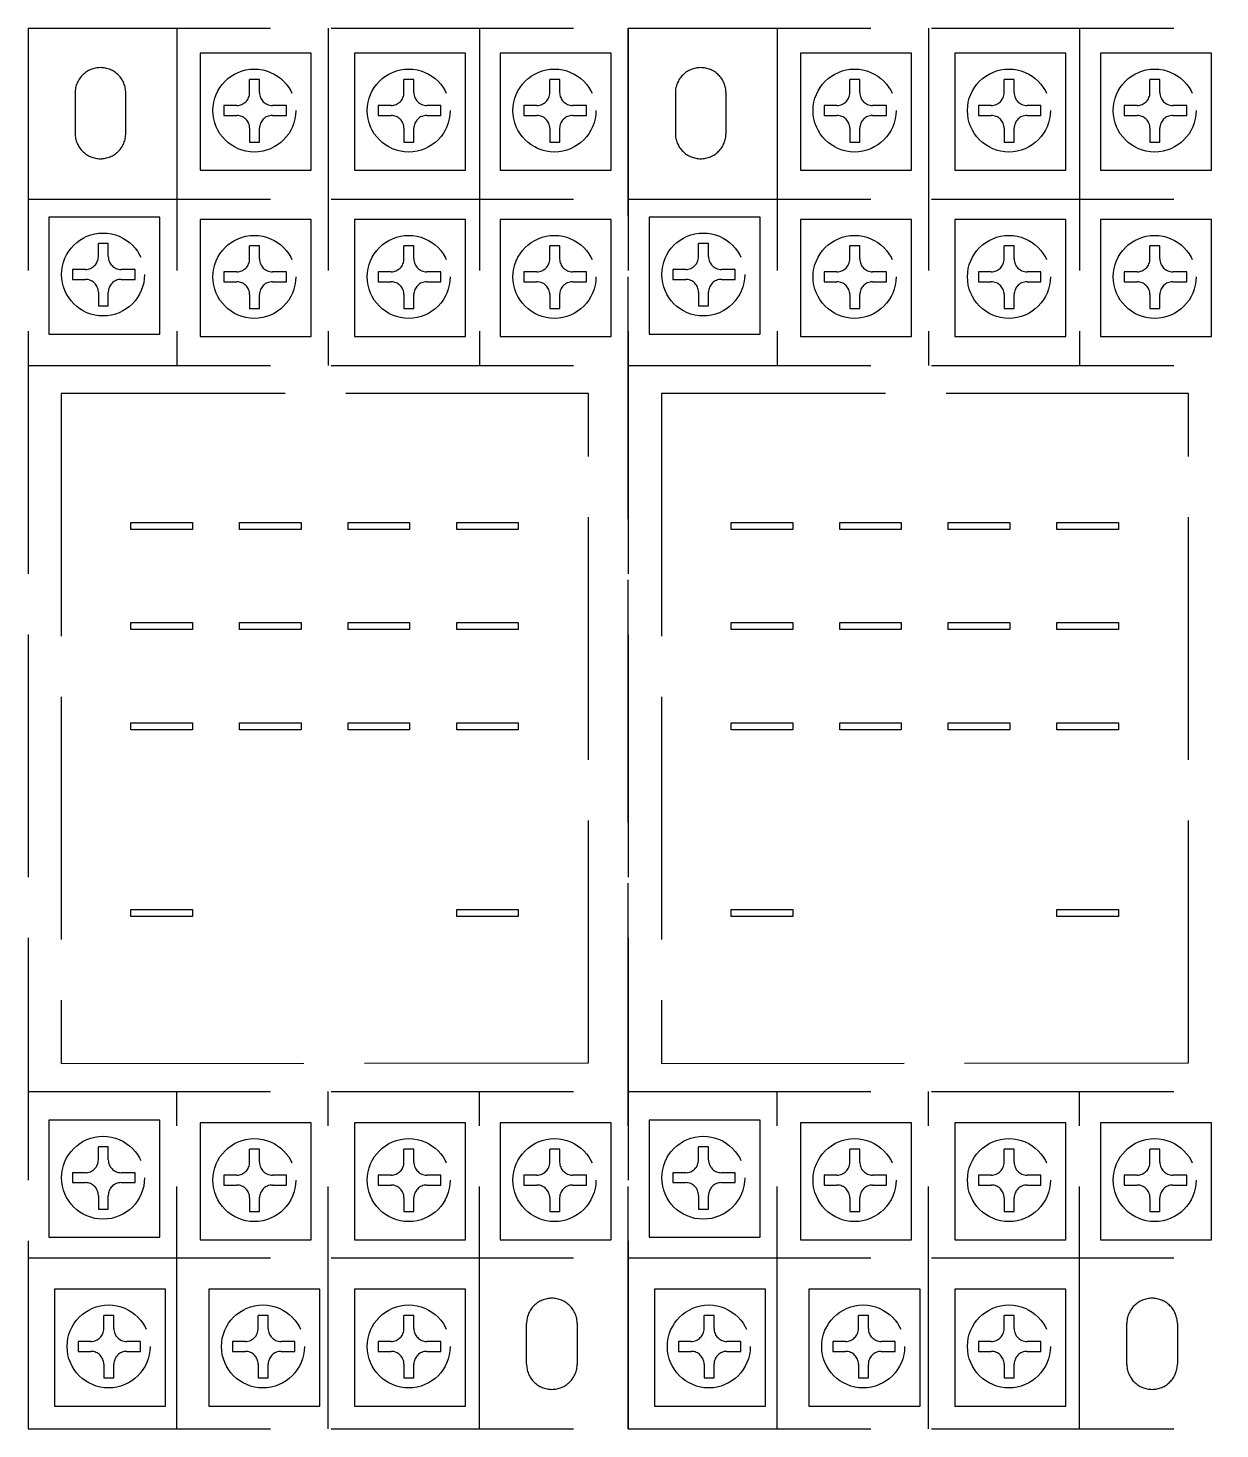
# Model space of a CAD drawing. Extents: x 304728 to 305528, y 295754 to 297954.
# Drawn here: x 305331 to 305389.9, y 296631.6 to 296700.9 of the extents above; entities that cross this region are included whole.
import ezdxf

# ---------------------------------------------------------------- set-up
doc = ezdxf.new("R2010")
doc.units = 0
doc.header["$MEASUREMENT"] = 0
doc.linetypes.add('ACAD_ISO02W100', pattern=[15, 12, -3])
doc.layers.add('文字', color=3, linetype='Continuous')

msp = doc.modelspace()

# ---------------------------------------------------------------- linework, layer by layer
at = {"layer": '文字', "color": 0, "linetype": 'ACAD_ISO02W100'}
for p, q in [((305330.968, 296700.914), (305330.968, 296631.614)), ((305330.968, 296700.914), (305360.668, 296700.914)), ((305338.333, 296700.914), (305338.333, 296684.22)), ((305345.818, 296700.914), (305345.818, 296684.22)), ((305353.304, 296700.914), (305353.304, 296684.22)), ((305360.668, 296631.614), (305360.668, 296700.914)), ((305360.668, 296700.914), (305360.668, 296631.614)), ((305360.668, 296700.914), (305390.368, 296700.914)), ((305368.033, 296700.914), (305368.033, 296684.22)), ((305375.518, 296700.914), (305375.518, 296684.22)), ((305383.004, 296700.914), (305383.004, 296684.22)), ((305342.426, 296698.363), (305341.933, 296698.363)), ((305341.933, 296697.718), (305341.933, 296698.363)), ((305342.426, 296697.718), (305342.426, 296698.363)), ((305350.063, 296698.363), (305349.571, 296698.363)), ((305349.571, 296697.718), (305349.571, 296698.363)), ((305350.063, 296697.718), (305350.063, 296698.363)), ((305357.276, 296698.363), (305356.783, 296698.363)), ((305356.783, 296697.718), (305356.783, 296698.363)), ((305357.276, 296697.718), (305357.276, 296698.363)), ((305372.126, 296698.363), (305371.633, 296698.363)), ((305371.633, 296697.718), (305371.633, 296698.363)), ((305372.126, 296697.718), (305372.126, 296698.363)), ((305379.763, 296698.363), (305379.271, 296698.363)), ((305379.271, 296697.718), (305379.271, 296698.363)), ((305379.763, 296697.718), (305379.763, 296698.363)), ((305386.976, 296698.363), (305386.483, 296698.363)), ((305386.483, 296697.718), (305386.483, 296698.363)), ((305386.976, 296697.718), (305386.976, 296698.363)), ((305341.297, 296697.081), (305340.66, 296697.081)), ((305340.66, 296697.081), (305340.66, 296696.589)), ((305341.933, 296697.081), (305341.933, 296697.081)), ((305343.751, 296697.081), (305343.062, 296697.081)), ((305343.751, 296696.589), (305343.751, 296697.081)), ((305348.934, 296697.081), (305348.298, 296697.081)), ((305348.298, 296697.081), (305348.298, 296696.589)), ((305349.571, 296697.081), (305349.571, 296697.081)), ((305351.389, 296697.081), (305350.7, 296697.081)), ((305351.389, 296696.589), (305351.389, 296697.081)), ((305356.147, 296697.081), (305355.51, 296697.081)), ((305355.51, 296697.081), (305355.51, 296696.589)), ((305356.783, 296697.081), (305356.783, 296697.081)), ((305358.601, 296697.081), (305357.912, 296697.081)), ((305358.601, 296696.589), (305358.601, 296697.081)), ((305370.997, 296697.081), (305370.36, 296697.081)), ((305370.36, 296697.081), (305370.36, 296696.589)), ((305371.633, 296697.081), (305371.633, 296697.081)), ((305373.451, 296697.081), (305372.762, 296697.081)), ((305373.451, 296696.589), (305373.451, 296697.081)), ((305378.634, 296697.081), (305377.998, 296697.081)), ((305377.998, 296697.081), (305377.998, 296696.589)), ((305379.271, 296697.081), (305379.271, 296697.081)), ((305381.089, 296697.081), (305380.4, 296697.081)), ((305381.089, 296696.589), (305381.089, 296697.081)), ((305385.847, 296697.081), (305385.21, 296697.081)), ((305385.21, 296697.081), (305385.21, 296696.589)), ((305386.483, 296697.081), (305386.483, 296697.081)), ((305388.301, 296697.081), (305387.612, 296697.081)), ((305388.301, 296696.589), (305388.301, 296697.081)), ((305340.66, 296696.589), (305341.297, 296696.589)), ((305343.062, 296696.589), (305343.751, 296696.589)), ((305348.298, 296696.589), (305348.934, 296696.589)), ((305350.7, 296696.589), (305351.389, 296696.589)), ((305355.51, 296696.589), (305356.147, 296696.589)), ((305357.912, 296696.589), (305358.601, 296696.589)), ((305370.36, 296696.589), (305370.997, 296696.589)), ((305372.762, 296696.589), (305373.451, 296696.589)), ((305377.998, 296696.589), (305378.634, 296696.589)), ((305380.4, 296696.589), (305381.089, 296696.589)), ((305385.21, 296696.589), (305385.847, 296696.589)), ((305387.612, 296696.589), (305388.301, 296696.589)), ((305341.933, 296695.953), (305341.933, 296695.272)), ((305342.426, 296695.272), (305342.426, 296695.953)), ((305349.571, 296695.953), (305349.571, 296695.272)), ((305350.063, 296695.272), (305350.063, 296695.953)), ((305356.783, 296695.953), (305356.783, 296695.272)), ((305357.276, 296695.272), (305357.276, 296695.953)), ((305371.633, 296695.953), (305371.633, 296695.272)), ((305372.126, 296695.272), (305372.126, 296695.953)), ((305379.271, 296695.953), (305379.271, 296695.272)), ((305379.763, 296695.272), (305379.763, 296695.953)), ((305386.483, 296695.953), (305386.483, 296695.272)), ((305386.976, 296695.272), (305386.976, 296695.953)), ((305341.933, 296695.272), (305342.426, 296695.272)), ((305349.571, 296695.272), (305350.063, 296695.272)), ((305356.783, 296695.272), (305357.276, 296695.272)), ((305371.633, 296695.272), (305372.126, 296695.272)), ((305379.271, 296695.272), (305379.763, 296695.272)), ((305386.483, 296695.272), (305386.976, 296695.272)), ((305330.968, 296692.448), (305360.668, 296692.448)), ((305360.668, 296692.448), (305390.368, 296692.448)), ((305334.94, 296690.255), (305334.448, 296690.255)), ((305334.448, 296689.609), (305334.448, 296690.255)), ((305334.94, 296689.609), (305334.94, 296690.255)), ((305342.426, 296690.136), (305341.933, 296690.136)), ((305341.933, 296689.49), (305341.933, 296690.136)), ((305342.426, 296689.49), (305342.426, 296690.136)), ((305350.063, 296690.136), (305349.571, 296690.136)), ((305349.571, 296689.49), (305349.571, 296690.136)), ((305350.063, 296689.49), (305350.063, 296690.136)), ((305357.276, 296690.136), (305356.783, 296690.136)), ((305356.783, 296689.49), (305356.783, 296690.136)), ((305357.276, 296689.49), (305357.276, 296690.136)), ((305364.64, 296690.255), (305364.148, 296690.255)), ((305364.148, 296689.609), (305364.148, 296690.255)), ((305364.64, 296689.609), (305364.64, 296690.255)), ((305372.126, 296690.136), (305371.633, 296690.136)), ((305371.633, 296689.49), (305371.633, 296690.136)), ((305372.126, 296689.49), (305372.126, 296690.136)), ((305379.763, 296690.136), (305379.271, 296690.136)), ((305379.271, 296689.49), (305379.271, 296690.136)), ((305379.763, 296689.49), (305379.763, 296690.136)), ((305386.976, 296690.136), (305386.483, 296690.136)), ((305386.483, 296689.49), (305386.483, 296690.136)), ((305386.976, 296689.49), (305386.976, 296690.136)), ((305333.811, 296688.973), (305333.175, 296688.973)), ((305333.175, 296688.973), (305333.175, 296688.48)), ((305334.448, 296688.973), (305334.448, 296688.973)), ((305336.266, 296688.973), (305335.577, 296688.973)), ((305336.266, 296688.48), (305336.266, 296688.973)), ((305341.297, 296688.854), (305340.66, 296688.854)), ((305340.66, 296688.854), (305340.66, 296688.361)), ((305341.933, 296688.854), (305341.933, 296688.854)), ((305343.751, 296688.854), (305343.062, 296688.854)), ((305343.751, 296688.361), (305343.751, 296688.854)), ((305348.934, 296688.854), (305348.298, 296688.854)), ((305348.298, 296688.854), (305348.298, 296688.361)), ((305349.571, 296688.854), (305349.571, 296688.854)), ((305351.389, 296688.854), (305350.7, 296688.854)), ((305351.389, 296688.361), (305351.389, 296688.854)), ((305356.147, 296688.854), (305355.51, 296688.854)), ((305355.51, 296688.854), (305355.51, 296688.361)), ((305356.783, 296688.854), (305356.783, 296688.854)), ((305358.601, 296688.854), (305357.912, 296688.854)), ((305358.601, 296688.361), (305358.601, 296688.854)), ((305363.511, 296688.973), (305362.875, 296688.973)), ((305362.875, 296688.973), (305362.875, 296688.48)), ((305364.148, 296688.973), (305364.148, 296688.973)), ((305365.966, 296688.973), (305365.277, 296688.973)), ((305365.966, 296688.48), (305365.966, 296688.973)), ((305370.997, 296688.854), (305370.36, 296688.854)), ((305370.36, 296688.854), (305370.36, 296688.361)), ((305371.633, 296688.854), (305371.633, 296688.854)), ((305373.451, 296688.854), (305372.762, 296688.854)), ((305373.451, 296688.361), (305373.451, 296688.854)), ((305378.634, 296688.854), (305377.998, 296688.854)), ((305377.998, 296688.854), (305377.998, 296688.361)), ((305379.271, 296688.854), (305379.271, 296688.854)), ((305381.089, 296688.854), (305380.4, 296688.854)), ((305381.089, 296688.361), (305381.089, 296688.854)), ((305385.847, 296688.854), (305385.21, 296688.854)), ((305385.21, 296688.854), (305385.21, 296688.361)), ((305386.483, 296688.854), (305386.483, 296688.854)), ((305388.301, 296688.854), (305387.612, 296688.854)), ((305388.301, 296688.361), (305388.301, 296688.854)), ((305333.175, 296688.48), (305333.811, 296688.48)), ((305335.577, 296688.48), (305336.266, 296688.48)), ((305340.66, 296688.361), (305341.297, 296688.361)), ((305343.062, 296688.361), (305343.751, 296688.361)), ((305348.298, 296688.361), (305348.934, 296688.361)), ((305350.7, 296688.361), (305351.389, 296688.361)), ((305355.51, 296688.361), (305356.147, 296688.361)), ((305357.912, 296688.361), (305358.601, 296688.361)), ((305362.875, 296688.48), (305363.511, 296688.48)), ((305365.277, 296688.48), (305365.966, 296688.48)), ((305370.36, 296688.361), (305370.997, 296688.361)), ((305372.762, 296688.361), (305373.451, 296688.361)), ((305377.998, 296688.361), (305378.634, 296688.361)), ((305380.4, 296688.361), (305381.089, 296688.361)), ((305385.21, 296688.361), (305385.847, 296688.361)), ((305387.612, 296688.361), (305388.301, 296688.361)), ((305334.448, 296687.844), (305334.448, 296687.164)), ((305334.448, 296687.164), (305334.94, 296687.164)), ((305334.94, 296687.164), (305334.94, 296687.844)), ((305341.933, 296687.725), (305341.933, 296687.045)), ((305342.426, 296687.045), (305342.426, 296687.725)), ((305349.571, 296687.725), (305349.571, 296687.045)), ((305350.063, 296687.045), (305350.063, 296687.725)), ((305356.783, 296687.725), (305356.783, 296687.045)), ((305357.276, 296687.045), (305357.276, 296687.725)), ((305364.148, 296687.844), (305364.148, 296687.164)), ((305364.148, 296687.164), (305364.64, 296687.164)), ((305364.64, 296687.164), (305364.64, 296687.844)), ((305371.633, 296687.725), (305371.633, 296687.045)), ((305372.126, 296687.045), (305372.126, 296687.725)), ((305379.271, 296687.725), (305379.271, 296687.045)), ((305379.763, 296687.045), (305379.763, 296687.725)), ((305386.483, 296687.725), (305386.483, 296687.045)), ((305386.976, 296687.045), (305386.976, 296687.725)), ((305341.933, 296687.045), (305342.426, 296687.045)), ((305349.571, 296687.045), (305350.063, 296687.045)), ((305356.783, 296687.045), (305357.276, 296687.045)), ((305371.633, 296687.045), (305372.126, 296687.045)), ((305379.271, 296687.045), (305379.763, 296687.045)), ((305386.483, 296687.045), (305386.976, 296687.045)), ((305330.968, 296684.22), (305360.668, 296684.22)), ((305360.668, 296684.22), (305390.368, 296684.22)), ((305330.968, 296648.308), (305360.668, 296648.308)), ((305338.333, 296631.614), (305338.333, 296648.308)), ((305345.818, 296631.614), (305345.818, 296648.308)), ((305353.304, 296631.614), (305353.304, 296648.308)), ((305360.668, 296648.308), (305390.368, 296648.308)), ((305368.033, 296631.614), (305368.033, 296648.308)), ((305375.518, 296631.614), (305375.518, 296648.308)), ((305383.004, 296631.614), (305383.004, 296648.308)), ((305334.94, 296645.574), (305334.448, 296645.574)), ((305334.448, 296644.929), (305334.448, 296645.574)), ((305334.94, 296644.929), (305334.94, 296645.574)), ((305342.426, 296645.455), (305341.933, 296645.455)), ((305341.933, 296644.81), (305341.933, 296645.455)), ((305342.426, 296644.81), (305342.426, 296645.455)), ((305350.063, 296645.455), (305349.571, 296645.455)), ((305349.571, 296644.81), (305349.571, 296645.455)), ((305350.063, 296644.81), (305350.063, 296645.455)), ((305357.276, 296645.455), (305356.783, 296645.455)), ((305356.783, 296644.81), (305356.783, 296645.455)), ((305357.276, 296644.81), (305357.276, 296645.455)), ((305364.64, 296645.574), (305364.148, 296645.574)), ((305364.148, 296644.929), (305364.148, 296645.574)), ((305364.64, 296644.929), (305364.64, 296645.574)), ((305372.126, 296645.455), (305371.633, 296645.455)), ((305371.633, 296644.81), (305371.633, 296645.455)), ((305372.126, 296644.81), (305372.126, 296645.455)), ((305379.763, 296645.455), (305379.271, 296645.455)), ((305379.271, 296644.81), (305379.271, 296645.455)), ((305379.763, 296644.81), (305379.763, 296645.455)), ((305386.976, 296645.455), (305386.483, 296645.455)), ((305386.483, 296644.81), (305386.483, 296645.455)), ((305386.976, 296644.81), (305386.976, 296645.455)), ((305333.811, 296644.292), (305333.175, 296644.292)), ((305333.175, 296644.292), (305333.175, 296643.8)), ((305334.448, 296644.292), (305334.448, 296644.292)), ((305336.266, 296644.292), (305335.577, 296644.292)), ((305336.266, 296643.8), (305336.266, 296644.292)), ((305363.511, 296644.292), (305362.875, 296644.292)), ((305362.875, 296644.292), (305362.875, 296643.8)), ((305364.148, 296644.292), (305364.148, 296644.292)), ((305365.966, 296644.292), (305365.277, 296644.292)), ((305365.966, 296643.8), (305365.966, 296644.292)), ((305333.175, 296643.8), (305333.811, 296643.8)), ((305335.577, 296643.8), (305336.266, 296643.8)), ((305341.297, 296644.173), (305340.66, 296644.173)), ((305340.66, 296644.173), (305340.66, 296643.681)), ((305340.66, 296643.681), (305341.297, 296643.681)), ((305341.933, 296644.173), (305341.933, 296644.173)), ((305343.751, 296644.173), (305343.062, 296644.173)), ((305343.062, 296643.681), (305343.751, 296643.681)), ((305343.751, 296643.681), (305343.751, 296644.173)), ((305348.934, 296644.173), (305348.298, 296644.173)), ((305348.298, 296644.173), (305348.298, 296643.681)), ((305348.298, 296643.681), (305348.934, 296643.681)), ((305349.571, 296644.173), (305349.571, 296644.173)), ((305351.389, 296644.173), (305350.7, 296644.173)), ((305350.7, 296643.681), (305351.389, 296643.681)), ((305351.389, 296643.681), (305351.389, 296644.173)), ((305356.147, 296644.173), (305355.51, 296644.173)), ((305355.51, 296644.173), (305355.51, 296643.681)), ((305355.51, 296643.681), (305356.147, 296643.681)), ((305356.783, 296644.173), (305356.783, 296644.173)), ((305358.601, 296644.173), (305357.912, 296644.173)), ((305357.912, 296643.681), (305358.601, 296643.681)), ((305358.601, 296643.681), (305358.601, 296644.173)), ((305362.875, 296643.8), (305363.511, 296643.8)), ((305365.277, 296643.8), (305365.966, 296643.8)), ((305370.997, 296644.173), (305370.36, 296644.173)), ((305370.36, 296644.173), (305370.36, 296643.681)), ((305370.36, 296643.681), (305370.997, 296643.681)), ((305371.633, 296644.173), (305371.633, 296644.173)), ((305373.451, 296644.173), (305372.762, 296644.173)), ((305372.762, 296643.681), (305373.451, 296643.681)), ((305373.451, 296643.681), (305373.451, 296644.173)), ((305378.634, 296644.173), (305377.998, 296644.173)), ((305377.998, 296644.173), (305377.998, 296643.681)), ((305377.998, 296643.681), (305378.634, 296643.681)), ((305379.271, 296644.173), (305379.271, 296644.173)), ((305381.089, 296644.173), (305380.4, 296644.173)), ((305380.4, 296643.681), (305381.089, 296643.681)), ((305381.089, 296643.681), (305381.089, 296644.173)), ((305385.847, 296644.173), (305385.21, 296644.173)), ((305385.21, 296644.173), (305385.21, 296643.681)), ((305385.21, 296643.681), (305385.847, 296643.681)), ((305386.483, 296644.173), (305386.483, 296644.173)), ((305388.301, 296644.173), (305387.612, 296644.173)), ((305387.612, 296643.681), (305388.301, 296643.681)), ((305388.301, 296643.681), (305388.301, 296644.173)), ((305334.448, 296643.163), (305334.448, 296642.483)), ((305334.94, 296642.483), (305334.94, 296643.163)), ((305341.933, 296643.044), (305341.933, 296642.364)), ((305342.426, 296642.364), (305342.426, 296643.044)), ((305349.571, 296643.044), (305349.571, 296642.364)), ((305350.063, 296642.364), (305350.063, 296643.044)), ((305356.783, 296643.044), (305356.783, 296642.364)), ((305357.276, 296642.364), (305357.276, 296643.044)), ((305364.148, 296643.163), (305364.148, 296642.483)), ((305364.64, 296642.483), (305364.64, 296643.163)), ((305371.633, 296643.044), (305371.633, 296642.364)), ((305372.126, 296642.364), (305372.126, 296643.044)), ((305379.271, 296643.044), (305379.271, 296642.364)), ((305379.763, 296642.364), (305379.763, 296643.044)), ((305386.483, 296643.044), (305386.483, 296642.364)), ((305386.976, 296642.364), (305386.976, 296643.044)), ((305334.448, 296642.483), (305334.94, 296642.483)), ((305341.933, 296642.364), (305342.426, 296642.364)), ((305349.571, 296642.364), (305350.063, 296642.364)), ((305356.783, 296642.364), (305357.276, 296642.364)), ((305364.148, 296642.483), (305364.64, 296642.483)), ((305371.633, 296642.364), (305372.126, 296642.364)), ((305379.271, 296642.364), (305379.763, 296642.364)), ((305386.483, 296642.364), (305386.976, 296642.364)), ((305330.968, 296640.08), (305360.668, 296640.08)), ((305360.668, 296640.08), (305390.368, 296640.08)), ((305335.213, 296637.227), (305334.721, 296637.227)), ((305334.721, 296636.582), (305334.721, 296637.227)), ((305335.213, 296636.582), (305335.213, 296637.227)), ((305342.851, 296637.227), (305342.359, 296637.227)), ((305342.359, 296636.582), (305342.359, 296637.227)), ((305342.851, 296636.582), (305342.851, 296637.227)), ((305350.063, 296637.227), (305349.571, 296637.227)), ((305349.571, 296636.582), (305349.571, 296637.227)), ((305350.063, 296636.582), (305350.063, 296637.227)), ((305364.913, 296637.227), (305364.421, 296637.227)), ((305364.421, 296636.582), (305364.421, 296637.227)), ((305364.913, 296636.582), (305364.913, 296637.227)), ((305372.551, 296637.227), (305372.059, 296637.227)), ((305372.059, 296636.582), (305372.059, 296637.227)), ((305372.551, 296636.582), (305372.551, 296637.227)), ((305379.763, 296637.227), (305379.271, 296637.227)), ((305379.271, 296636.582), (305379.271, 296637.227)), ((305379.763, 296636.582), (305379.763, 296637.227)), ((305334.084, 296635.946), (305333.448, 296635.946)), ((305333.448, 296635.946), (305333.448, 296635.453)), ((305334.721, 296635.946), (305334.721, 296635.946)), ((305336.539, 296635.946), (305335.85, 296635.946)), ((305336.539, 296635.453), (305336.539, 296635.946)), ((305341.722, 296635.946), (305341.085, 296635.946)), ((305341.085, 296635.946), (305341.085, 296635.453)), ((305342.359, 296635.946), (305342.359, 296635.946)), ((305344.176, 296635.946), (305343.487, 296635.946)), ((305344.176, 296635.453), (305344.176, 296635.946)), ((305348.934, 296635.946), (305348.298, 296635.946)), ((305348.298, 296635.946), (305348.298, 296635.453)), ((305349.571, 296635.946), (305349.571, 296635.946)), ((305351.389, 296635.946), (305350.7, 296635.946)), ((305351.389, 296635.453), (305351.389, 296635.946)), ((305363.784, 296635.946), (305363.148, 296635.946)), ((305363.148, 296635.946), (305363.148, 296635.453)), ((305364.421, 296635.946), (305364.421, 296635.946)), ((305366.239, 296635.946), (305365.55, 296635.946)), ((305366.239, 296635.453), (305366.239, 296635.946)), ((305371.422, 296635.946), (305370.785, 296635.946)), ((305370.785, 296635.946), (305370.785, 296635.453)), ((305372.059, 296635.946), (305372.059, 296635.946)), ((305373.876, 296635.946), (305373.187, 296635.946)), ((305373.876, 296635.453), (305373.876, 296635.946)), ((305378.634, 296635.946), (305377.998, 296635.946)), ((305377.998, 296635.946), (305377.998, 296635.453)), ((305379.271, 296635.946), (305379.271, 296635.946)), ((305381.089, 296635.946), (305380.4, 296635.946)), ((305381.089, 296635.453), (305381.089, 296635.946)), ((305333.448, 296635.453), (305334.084, 296635.453)), ((305335.85, 296635.453), (305336.539, 296635.453)), ((305341.085, 296635.453), (305341.722, 296635.453)), ((305343.487, 296635.453), (305344.176, 296635.453)), ((305348.298, 296635.453), (305348.934, 296635.453)), ((305350.7, 296635.453), (305351.389, 296635.453)), ((305363.148, 296635.453), (305363.784, 296635.453)), ((305365.55, 296635.453), (305366.239, 296635.453)), ((305370.785, 296635.453), (305371.422, 296635.453)), ((305373.187, 296635.453), (305373.876, 296635.453)), ((305377.998, 296635.453), (305378.634, 296635.453)), ((305380.4, 296635.453), (305381.089, 296635.453)), ((305334.721, 296634.817), (305334.721, 296634.137)), ((305335.213, 296634.137), (305335.213, 296634.817)), ((305342.359, 296634.817), (305342.359, 296634.137)), ((305342.851, 296634.137), (305342.851, 296634.817)), ((305349.571, 296634.817), (305349.571, 296634.137)), ((305350.063, 296634.137), (305350.063, 296634.817)), ((305364.421, 296634.817), (305364.421, 296634.137)), ((305364.913, 296634.137), (305364.913, 296634.817)), ((305372.059, 296634.817), (305372.059, 296634.137)), ((305372.551, 296634.137), (305372.551, 296634.817)), ((305379.271, 296634.817), (305379.271, 296634.137)), ((305379.763, 296634.137), (305379.763, 296634.817)), ((305334.721, 296634.137), (305335.213, 296634.137)), ((305342.359, 296634.137), (305342.851, 296634.137)), ((305349.571, 296634.137), (305350.063, 296634.137)), ((305364.421, 296634.137), (305364.913, 296634.137)), ((305372.059, 296634.137), (305372.551, 296634.137)), ((305379.271, 296634.137), (305379.763, 296634.137)), ((305330.968, 296631.614), (305360.668, 296631.614)), ((305330.968, 296631.614), (305360.668, 296631.614)), ((305360.668, 296631.614), (305390.368, 296631.614)), ((305360.668, 296631.614), (305390.368, 296631.614))]:
    msp.add_line(p, q, dxfattribs=at)
at = {"layer": '文字', "color": 0, "linetype": 'ACAD_ISO02W100', "elevation": 0}
for points in [[(305339.484, 296693.886), (305344.981, 296693.886), (305344.981, 296699.673), (305339.484, 296699.673)], [(305347.121, 296693.886), (305352.618, 296693.886), (305352.618, 296699.673), (305347.121, 296699.673)], [(305354.334, 296693.886), (305359.831, 296693.886), (305359.831, 296699.673), (305354.334, 296699.673)], [(305369.184, 296693.886), (305374.681, 296693.886), (305374.681, 296699.673), (305369.184, 296699.673)], [(305376.821, 296693.886), (305382.318, 296693.886), (305382.318, 296699.673), (305376.821, 296699.673)], [(305384.034, 296693.886), (305389.531, 296693.886), (305389.531, 296699.673), (305384.034, 296699.673)], [(305331.998, 296685.778), (305337.495, 296685.778), (305337.495, 296691.564), (305331.998, 296691.564)], [(305339.484, 296685.659), (305344.981, 296685.659), (305344.981, 296691.445), (305339.484, 296691.445)], [(305347.121, 296685.659), (305352.618, 296685.659), (305352.618, 296691.445), (305347.121, 296691.445)], [(305354.334, 296685.659), (305359.831, 296685.659), (305359.831, 296691.445), (305354.334, 296691.445)], [(305361.698, 296685.778), (305367.195, 296685.778), (305367.195, 296691.564), (305361.698, 296691.564)], [(305369.184, 296685.659), (305374.681, 296685.659), (305374.681, 296691.445), (305369.184, 296691.445)], [(305376.821, 296685.659), (305382.318, 296685.659), (305382.318, 296691.445), (305376.821, 296691.445)], [(305384.034, 296685.659), (305389.531, 296685.659), (305389.531, 296691.445), (305384.034, 296691.445)], [(305332.615, 296649.695), (305358.697, 296649.718), (305358.697, 296682.833), (305332.615, 296682.833)], [(305362.315, 296649.695), (305388.397, 296649.718), (305388.397, 296682.833), (305362.315, 296682.833)], [(305336.063, 296676.457), (305339.109, 296676.457), (305339.109, 296676.108), (305336.063, 296676.108)], [(305341.435, 296676.457), (305344.481, 296676.457), (305344.481, 296676.108), (305341.435, 296676.108)], [(305346.807, 296676.457), (305349.853, 296676.457), (305349.853, 296676.108), (305346.807, 296676.108)], [(305352.179, 296676.457), (305355.225, 296676.457), (305355.225, 296676.108), (305352.179, 296676.108)], [(305365.763, 296676.457), (305368.809, 296676.457), (305368.809, 296676.108), (305365.763, 296676.108)], [(305371.135, 296676.457), (305374.181, 296676.457), (305374.181, 296676.108), (305371.135, 296676.108)], [(305376.507, 296676.457), (305379.553, 296676.457), (305379.553, 296676.108), (305376.507, 296676.108)], [(305381.879, 296676.457), (305384.925, 296676.457), (305384.925, 296676.108), (305381.879, 296676.108)], [(305336.063, 296671.502), (305339.109, 296671.502), (305339.109, 296671.153), (305336.063, 296671.153)], [(305341.435, 296671.502), (305344.481, 296671.502), (305344.481, 296671.153), (305341.435, 296671.153)], [(305346.807, 296671.502), (305349.853, 296671.502), (305349.853, 296671.153), (305346.807, 296671.153)], [(305352.179, 296671.502), (305355.225, 296671.502), (305355.225, 296671.153), (305352.179, 296671.153)], [(305365.763, 296671.502), (305368.809, 296671.502), (305368.809, 296671.153), (305365.763, 296671.153)], [(305371.135, 296671.502), (305374.181, 296671.502), (305374.181, 296671.153), (305371.135, 296671.153)], [(305376.507, 296671.502), (305379.553, 296671.502), (305379.553, 296671.153), (305376.507, 296671.153)], [(305381.879, 296671.502), (305384.925, 296671.502), (305384.925, 296671.153), (305381.879, 296671.153)], [(305336.063, 296666.547), (305339.109, 296666.547), (305339.109, 296666.198), (305336.063, 296666.198)], [(305341.435, 296666.547), (305344.481, 296666.547), (305344.481, 296666.198), (305341.435, 296666.198)], [(305346.807, 296666.547), (305349.853, 296666.547), (305349.853, 296666.198), (305346.807, 296666.198)], [(305352.179, 296666.547), (305355.225, 296666.547), (305355.225, 296666.198), (305352.179, 296666.198)], [(305365.763, 296666.547), (305368.809, 296666.547), (305368.809, 296666.198), (305365.763, 296666.198)], [(305371.135, 296666.547), (305374.181, 296666.547), (305374.181, 296666.198), (305371.135, 296666.198)], [(305376.507, 296666.547), (305379.553, 296666.547), (305379.553, 296666.198), (305376.507, 296666.198)], [(305381.879, 296666.547), (305384.925, 296666.547), (305384.925, 296666.198), (305381.879, 296666.198)], [(305336.063, 296657.318), (305339.109, 296657.318), (305339.109, 296656.969), (305336.063, 296656.969)], [(305352.179, 296657.318), (305355.225, 296657.318), (305355.225, 296656.969), (305352.179, 296656.969)], [(305365.763, 296657.318), (305368.809, 296657.318), (305368.809, 296656.969), (305365.763, 296656.969)], [(305381.879, 296657.318), (305384.925, 296657.318), (305384.925, 296656.969), (305381.879, 296656.969)], [(305331.998, 296641.097), (305337.495, 296641.097), (305337.495, 296646.884), (305331.998, 296646.884)], [(305339.484, 296640.978), (305344.981, 296640.978), (305344.981, 296646.765), (305339.484, 296646.765)], [(305347.121, 296640.978), (305352.618, 296640.978), (305352.618, 296646.765), (305347.121, 296646.765)], [(305354.334, 296640.978), (305359.831, 296640.978), (305359.831, 296646.765), (305354.334, 296646.765)], [(305361.698, 296641.097), (305367.195, 296641.097), (305367.195, 296646.884), (305361.698, 296646.884)], [(305369.184, 296640.978), (305374.681, 296640.978), (305374.681, 296646.765), (305369.184, 296646.765)], [(305376.821, 296640.978), (305382.318, 296640.978), (305382.318, 296646.765), (305376.821, 296646.765)], [(305384.034, 296640.978), (305389.531, 296640.978), (305389.531, 296646.765), (305384.034, 296646.765)], [(305332.271, 296632.75), (305337.768, 296632.75), (305337.768, 296638.537), (305332.271, 296638.537)], [(305339.909, 296632.75), (305345.406, 296632.75), (305345.406, 296638.537), (305339.909, 296638.537)], [(305347.121, 296632.75), (305352.618, 296632.75), (305352.618, 296638.537), (305347.121, 296638.537)], [(305361.971, 296632.75), (305367.468, 296632.75), (305367.468, 296638.537), (305361.971, 296638.537)], [(305369.609, 296632.75), (305375.106, 296632.75), (305375.106, 296638.537), (305369.609, 296638.537)], [(305376.821, 296632.75), (305382.318, 296632.75), (305382.318, 296638.537), (305376.821, 296638.537)]]:
    msp.add_lwpolyline(points, close=True, dxfattribs=at)
for points in [[(305334.554, 296694.449), (305334.554, 296694.449, 0.414214), (305335.806, 296695.702), (305335.806, 296697.702, 0.414214), (305334.554, 296698.954), (305334.554, 296698.954, 0.414214), (305333.301, 296697.702), (305333.301, 296695.702, 0.414214)], [(305364.254, 296694.449), (305364.254, 296694.449, 0.414214), (305365.506, 296695.702), (305365.506, 296697.702, 0.414214), (305364.254, 296698.954), (305364.254, 296698.954, 0.414214), (305363.001, 296697.702), (305363.001, 296695.702, 0.414214)], [(305356.889, 296638.079), (305356.889, 296638.079, -0.414214), (305358.142, 296636.826), (305358.142, 296634.826, -0.414214), (305356.889, 296633.574), (305356.889, 296633.574, -0.414214), (305355.637, 296634.826), (305355.637, 296636.826, -0.414214)], [(305386.589, 296638.079), (305386.589, 296638.079, -0.414214), (305387.842, 296636.826), (305387.842, 296634.826, -0.414214), (305386.589, 296633.574), (305386.589, 296633.574, -0.414214), (305385.337, 296634.826), (305385.337, 296636.826, -0.414214)]]:
    msp.add_lwpolyline(points, format="xyb", close=True, dxfattribs=at)
at = {"layer": '文字', "color": 0, "linetype": 'ACAD_ISO02W100'}
for centre in [(305342.167, 296696.832), (305349.805, 296696.832), (305357.017, 296696.832), (305371.867, 296696.832), (305379.505, 296696.832), (305386.717, 296696.832), (305334.682, 296688.723), (305342.167, 296688.604), (305349.805, 296688.604), (305357.017, 296688.604), (305364.382, 296688.723), (305371.867, 296688.604), (305379.505, 296688.604), (305386.717, 296688.604), (305334.682, 296644.043), (305342.167, 296643.924), (305349.805, 296643.924), (305357.017, 296643.924), (305364.382, 296644.043), (305371.867, 296643.924), (305379.505, 296643.924), (305386.717, 296643.924), (305334.955, 296635.696), (305342.592, 296635.696), (305349.805, 296635.696), (305364.655, 296635.696), (305372.292, 296635.696), (305379.505, 296635.696)]:
    msp.add_circle(centre, 2.051, dxfattribs=at)
for centre, start, end in [((305341.297, 296697.718), 270, 0), ((305343.062, 296697.718), 180, 270), ((305348.934, 296697.718), 270, 0), ((305350.7, 296697.718), 180, 270), ((305356.147, 296697.718), 270, 0), ((305357.912, 296697.718), 180, 270), ((305370.997, 296697.718), 270, 0), ((305372.762, 296697.718), 180, 270), ((305378.634, 296697.718), 270, 0), ((305380.4, 296697.718), 180, 270), ((305385.847, 296697.718), 270, 0), ((305387.612, 296697.718), 180, 270), ((305341.297, 296695.953), 0, 90), ((305343.062, 296695.953), 90, 180), ((305348.934, 296695.953), 0, 90), ((305350.7, 296695.953), 90, 180), ((305356.147, 296695.953), 0, 90), ((305357.912, 296695.953), 90, 180), ((305370.997, 296695.953), 0, 90), ((305372.762, 296695.953), 90, 180), ((305378.634, 296695.953), 0, 90), ((305380.4, 296695.953), 90, 180), ((305385.847, 296695.953), 0, 90), ((305387.612, 296695.953), 90, 180), ((305333.811, 296689.609), 270, 0), ((305335.577, 296689.609), 180, 270), ((305341.297, 296689.49), 270, 0), ((305343.062, 296689.49), 180, 270), ((305348.934, 296689.49), 270, 0), ((305350.7, 296689.49), 180, 270), ((305356.147, 296689.49), 270, 0), ((305357.912, 296689.49), 180, 270), ((305363.511, 296689.609), 270, 0), ((305365.277, 296689.609), 180, 270), ((305370.997, 296689.49), 270, 0), ((305372.762, 296689.49), 180, 270), ((305378.634, 296689.49), 270, 0), ((305380.4, 296689.49), 180, 270), ((305385.847, 296689.49), 270, 0), ((305387.612, 296689.49), 180, 270), ((305333.811, 296687.844), 0, 90), ((305335.577, 296687.844), 90, 180), ((305341.297, 296687.725), 0, 90), ((305343.062, 296687.725), 90, 180), ((305348.934, 296687.725), 0, 90), ((305350.7, 296687.725), 90, 180), ((305356.147, 296687.725), 0, 90), ((305357.912, 296687.725), 90, 180), ((305363.511, 296687.844), 0, 90), ((305365.277, 296687.844), 90, 180), ((305370.997, 296687.725), 0, 90), ((305372.762, 296687.725), 90, 180), ((305378.634, 296687.725), 0, 90), ((305380.4, 296687.725), 90, 180), ((305385.847, 296687.725), 0, 90), ((305387.612, 296687.725), 90, 180), ((305333.811, 296644.929), 270, 0), ((305335.577, 296644.929), 180, 270), ((305363.511, 296644.929), 270, 0), ((305365.277, 296644.929), 180, 270), ((305341.297, 296644.81), 270, 0), ((305343.062, 296644.81), 180, 270), ((305348.934, 296644.81), 270, 0), ((305350.7, 296644.81), 180, 270), ((305356.147, 296644.81), 270, 0), ((305357.912, 296644.81), 180, 270), ((305370.997, 296644.81), 270, 0), ((305372.762, 296644.81), 180, 270), ((305378.634, 296644.81), 270, 0), ((305380.4, 296644.81), 180, 270), ((305385.847, 296644.81), 270, 0), ((305387.612, 296644.81), 180, 270), ((305333.811, 296643.163), 0, 90), ((305335.577, 296643.163), 90, 180), ((305341.297, 296643.044), 0, 90), ((305343.062, 296643.044), 90, 180), ((305348.934, 296643.044), 0, 90), ((305350.7, 296643.044), 90, 180), ((305356.147, 296643.044), 0, 90), ((305357.912, 296643.044), 90, 180), ((305363.511, 296643.163), 0, 90), ((305365.277, 296643.163), 90, 180), ((305370.997, 296643.044), 0, 90), ((305372.762, 296643.044), 90, 180), ((305378.634, 296643.044), 0, 90), ((305380.4, 296643.044), 90, 180), ((305385.847, 296643.044), 0, 90), ((305387.612, 296643.044), 90, 180), ((305334.084, 296636.582), 270, 0), ((305335.85, 296636.582), 180, 270), ((305341.722, 296636.582), 270, 0), ((305343.487, 296636.582), 180, 270), ((305348.934, 296636.582), 270, 0), ((305350.7, 296636.582), 180, 270), ((305363.784, 296636.582), 270, 0), ((305365.55, 296636.582), 180, 270), ((305371.422, 296636.582), 270, 0), ((305373.187, 296636.582), 180, 270), ((305378.634, 296636.582), 270, 0), ((305380.4, 296636.582), 180, 270), ((305334.084, 296634.817), 0, 90), ((305335.85, 296634.817), 90, 180), ((305341.722, 296634.817), 0, 90), ((305343.487, 296634.817), 90, 180), ((305348.934, 296634.817), 0, 90), ((305350.7, 296634.817), 90, 180), ((305363.784, 296634.817), 0, 90), ((305365.55, 296634.817), 90, 180), ((305371.422, 296634.817), 0, 90), ((305373.187, 296634.817), 90, 180), ((305378.634, 296634.817), 0, 90), ((305380.4, 296634.817), 90, 180)]:
    msp.add_arc(centre, 0.637, start, end, dxfattribs=at)

doc.saveas('drawing.dxf')
